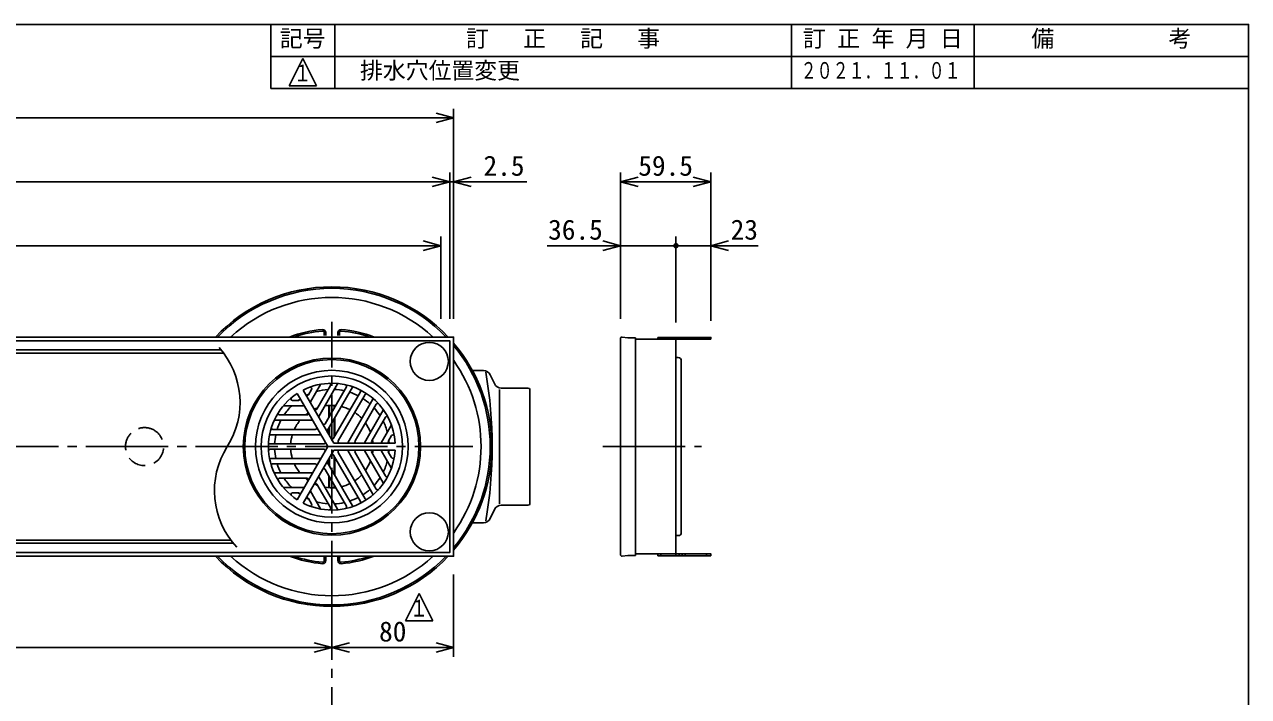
# Model space of a CAD drawing. Units: millimetres, scale not verified. Extents: x -819 to 819, y -558 to 522.
# Drawn here: x 15 to 819, y 80 to 522 of the extents above; entities that cross this region are included whole.
import ezdxf
from ezdxf.enums import TextEntityAlignment as Align

# ---------------------------------------------------------------- set-up
doc = ezdxf.new("R2010")
doc.units = ezdxf.units.MM
doc.header["$LTSCALE"] = 6
for name, pattern in [('CHAIN1', [8, 5, -1, 1, -1]), ('CHAIN2', [12, 9, -1, 1, -1]), ('DASHED2', [3, 2, -1])]:
    doc.linetypes.add(name, pattern=pattern)
for name, color, linetype in [('0-0_計極細', 2, 'Continuous'), ('0-1_計細線', 3, 'Continuous'), ('0-5_寸法線', 7, 'Continuous'), ('0-7_枠細線', 5, 'Continuous'), ('0-8_枠中線', 5, 'Continuous')]:
    doc.layers.add(name, color=color, linetype=linetype)
doc.styles.add('ＭＳ ゴシック', font='')
doc.styles.get('ＭＳ ゴシック').set_extended_font_data('MS Gothic')

msp = doc.modelspace()

# ---------------------------------------------------------------- hatches: boundary and pattern name
at = {"layer": '0-5_寸法線'}
msp.add_hatch(color=256, dxfattribs=at).paths.add_polyline_path([(444.786, 376.656, 1), (441.186, 376.656, 1)])

# ---------------------------------------------------------------- linework, layer by layer
at = {"layer": '0-0_計極細', "linetype": 'CHAIN1'}
msp.add_line((217, 326.656), (217, -238.952), dxfattribs=at)
at = {"layer": '0-0_計極細'}
for p, q in [((432.986, 315.156), (432.986, 316.356)), ((442.986, 315.156), (442.986, 316.356)), ((444.986, 315.156), (444.986, 316.356)), ((446.986, 315.156), (446.986, 316.356)), ((448.986, 315.156), (448.986, 316.356)), ((462.986, 315.156), (462.986, 316.356)), ((203.637, 282.222), (201.647, 278.775)), ((209.555, 285.449), (202.95, 274.008)), ((216.109, 284.758), (207.151, 269.242)), ((220.785, 285.833), (208.454, 264.475)), ((226.592, 283.849), (212.655, 259.709)), ((230.512, 283.614), (213.958, 254.942)), ((191.148, 275.012), (195.129, 275.012)), ((235.753, 280.649), (218.159, 250.176)), ((238.794, 278.893), (221.2, 248.419)), ((243.982, 275.837), (227.429, 247.165)), ((182.717, 265.479), (200.633, 265.479)), ((185.395, 271.5), (198.605, 271.5)), ((214.993, 263.759), (214.993, 271.676)), ((215.495, 264.628), (215.495, 271.709)), ((218.505, 269.842), (218.505, 271.709)), ((219.007, 270.711), (219.007, 271.676)), ((246.145, 272.559), (232.208, 248.419)), ((250.767, 268.523), (238.436, 247.165)), ((179.447, 261.966), (204.109, 261.966)), ((215.495, 251.779), (215.495, 257.603)), ((218.505, 250.776), (218.505, 262.818)), ((219.007, 251.645), (219.007, 263.687)), ((252.174, 263.935), (243.216, 248.419)), ((256.049, 258.605), (249.444, 247.165)), ((176.505, 252.433), (209.613, 252.433)), ((178.263, 255.946), (206.137, 255.946)), ((214.993, 252.648), (214.993, 256.734)), ((256.214, 251.867), (254.224, 248.419)), ((176.453, 246.412), (211.641, 246.412)), ((176.453, 242.9), (211.641, 242.9)), ((243.982, 213.476), (227.429, 242.148)), ((250.767, 220.79), (238.436, 242.148)), ((256.049, 230.707), (249.444, 242.148)), ((176.505, 236.879), (209.613, 236.879)), ((178.263, 233.367), (206.137, 233.367)), ((230.512, 205.699), (213.958, 234.371)), ((214.993, 232.579), (214.993, 236.665)), ((215.495, 231.71), (215.495, 237.534)), ((235.753, 208.663), (218.159, 239.137)), ((218.505, 226.495), (218.505, 238.537)), ((219.007, 225.626), (219.007, 237.668)), ((238.794, 210.419), (221.2, 240.893)), ((246.145, 216.753), (232.208, 240.893)), ((252.174, 225.377), (243.216, 240.893)), ((256.214, 237.446), (254.224, 240.893)), ((179.447, 227.346), (204.109, 227.346)), ((226.592, 205.464), (212.655, 229.604)), ((214.993, 217.637), (214.993, 225.554)), ((182.717, 223.834), (200.633, 223.834)), ((185.395, 217.813), (198.605, 217.813)), ((216.109, 204.555), (207.151, 220.071)), ((220.785, 203.48), (208.454, 224.838)), ((215.495, 217.604), (215.495, 224.685)), ((218.505, 217.604), (218.505, 219.471)), ((219.007, 217.637), (219.007, 218.602)), ((191.148, 214.301), (195.129, 214.301)), ((203.637, 207.09), (201.647, 210.538)), ((209.555, 203.864), (202.95, 215.304)), ((432.986, 172.956), (432.986, 174.156)), ((442.986, 172.956), (442.986, 174.156)), ((444.986, 172.956), (444.986, 174.156)), ((446.986, 172.956), (446.986, 174.156)), ((448.986, 172.956), (448.986, 174.156)), ((462.986, 172.956), (462.986, 174.156))]:
    msp.add_line(p, q, dxfattribs=at)
at = {"layer": '0-0_計極細', "linetype": 'CHAIN2'}
for p, q in [((-304.549, 244.656), (309.602, 244.656)), ((395.059, 244.656), (459.797, 244.656))]:
    msp.add_line(p, q, dxfattribs=at)
at = {"layer": '0-0_計極細'}
for centre, radius, start, end in [((102.377, 273.656), 54.312, 327.72738, 41.72573), ((217, 244.656), 50.153, 90, 270), ((217, 244.656), 50.153, 270, 90), ((202.768, 282.724), 1.004, 330, 110.49823), ((217, 244.656), 37.631, 93.596, 105.50678), ((209.99, 285.198), 0.502, 99.81001, 150), ((215.24, 285.259), 1.004, 330, 92.48216), ((217, 244.656), 37.631, 77.4576, 87.38711), ((217, 244.656), 37.631, 77.4576, 87.38711), ((221.22, 285.582), 0.502, 84.11294, 150), ((225.723, 284.35), 1.004, 330, 77.60597), ((230.947, 283.363), 0.502, 70.18513, 150), ((234.884, 281.151), 1.004, 330, 63.89345), ((191.148, 276.015), 1.004, 129.50177, 270), ((217, 244.656), 37.631, 123.68035, 126.22848), ((195.129, 276.015), 1.004, 270, 30), ((200.778, 279.277), 1.004, 210, 330), ((217, 244.656), 37.631, 113.77152, 116.31965), ((203.385, 273.757), 0.502, 150, 210), ((217, 244.656), 37.631, 62.67477, 71.92708), ((217, 244.656), 37.631, 48.07292, 57.32523), ((239.664, 278.392), 1.004, 56.10655, 150), ((243.548, 276.088), 0.502, 330, 49.81487), ((182.717, 266.482), 1.004, 147.51784, 270), ((185.395, 270.998), 0.502, 90, 140.18999), ((217, 244.656), 37.631, 134.49322, 146.404), ((198.605, 270.998), 0.502, 30, 90), ((217, 244.656), 27.094, 124.78019, 129.77896), ((200.633, 266.482), 1.004, 270, 30), ((206.282, 269.743), 1.004, 210, 330), ((217, 244.656), 27.094, 110.22104, 115.21981), ((217, 244.656), 27.094, 84.62432, 99.70902), ((217, 244.656), 27.094, 84.62432, 90), ((217, 244.656), 27.094, 63.71622, 76.68065), ((217, 244.656), 27.094, 43.31935, 56.28378), ((217, 244.656), 37.631, 32.61289, 42.5424), ((247.015, 272.058), 1.004, 42.39403, 150), ((250.333, 268.774), 0.502, 330, 35.88706), ((178.263, 256.949), 1.004, 162.39403, 270), ((179.447, 261.465), 0.502, 90, 155.88706), ((217, 244.656), 37.631, 152.61289, 162.5424), ((217, 244.656), 27.094, 140.29098, 155.37568), ((204.109, 261.465), 0.502, 30, 90), ((206.137, 256.949), 1.004, 270, 30), ((208.889, 264.224), 0.502, 150, 210), ((211.786, 260.21), 1.004, 210, 330), ((217, 244.656), 27.094, 20.29098, 35.37568), ((217, 244.656), 37.631, 14.49322, 26.40401), ((253.043, 263.434), 1.004, 27.51784, 150), ((176.505, 251.935), 0.502, 89.99378, 169.80868), ((217, 244.656), 37.631, 168.07292, 177.32523), ((217, 244.656), 27.094, 163.31935, 176.28378), ((209.613, 251.932), 0.502, 30, 90), ((214.393, 254.691), 0.502, 150, 210), ((217.29, 250.677), 1.004, 210, 330), ((217.29, 250.677), 1.004, 253.22135, 330), ((217, 244.656), 27.094, 4.78019, 9.77896), ((257.084, 251.365), 1.004, 9.50177, 150), ((194.221, 215.656), 54.312, 147.72738, 222.98978), ((176.451, 247.419), 1.004, 176.10043, 269.99386), ((176.453, 241.897), 1.004, 90, 183.89345), ((217, 244.656), 37.631, 182.67477, 191.92708), ((217, 244.656), 27.094, 183.71622, 196.68065), ((211.641, 247.416), 1.004, 270, 30), ((211.641, 241.897), 1.004, 330, 90), ((222.069, 247.918), 1.004, 150, 270), ((222.069, 241.395), 1.004, 90, 210), ((226.994, 247.416), 0.502, 270, 330), ((226.994, 241.897), 0.502, 30, 90), ((233.077, 247.918), 1.004, 150, 270), ((233.077, 241.395), 1.004, 90, 210), ((238.002, 247.416), 0.502, 270, 330), ((238.002, 241.897), 0.502, 30, 90), ((244.085, 247.918), 1.004, 150, 270), ((244.085, 241.395), 1.004, 90, 210), ((217, 244.656), 27.094, 350.22104, 355.21981), ((249.01, 247.416), 0.502, 270, 330), ((249.01, 241.897), 0.502, 30, 90), ((255.093, 247.918), 1.004, 150, 270), ((255.093, 241.395), 1.004, 90, 210), ((217, 244.656), 37.631, 3.68035, 6.22848), ((217, 244.656), 37.631, 353.77152, 356.31965), ((176.503, 237.385), 0.502, 190.17883, 269.99383), ((178.263, 232.364), 1.004, 90, 197.60597), ((217, 244.656), 37.631, 197.4576, 207.38711), ((217, 244.656), 27.094, 204.62432, 219.70902), ((206.137, 232.364), 1.004, 330, 90), ((209.613, 237.381), 0.502, 270, 330), ((214.393, 234.622), 0.502, 150, 210), ((217.29, 238.635), 1.004, 30, 150), ((217.29, 238.635), 1.004, 30, 106.77865), ((217, 244.656), 27.094, 324.62432, 339.70902), ((217, 244.656), 37.631, 333.59599, 345.50678), ((257.084, 237.947), 1.004, 210, 350.49823), ((179.447, 227.848), 0.502, 204.11294, 270), ((204.109, 227.848), 0.502, 270, 330), ((208.889, 225.088), 0.502, 150, 210), ((211.786, 229.102), 1.004, 30, 150), ((217, 244.656), 27.094, 303.71622, 316.68065), ((253.043, 225.879), 1.004, 210, 332.48216), ((182.717, 222.831), 1.004, 90, 212.48216), ((217, 244.656), 37.631, 213.59599, 225.50678), ((198.605, 218.315), 0.502, 270, 330), ((217, 244.656), 27.094, 230.22104, 235.21981), ((200.633, 222.831), 1.004, 330, 90), ((206.282, 219.569), 1.004, 30, 150), ((217, 244.656), 27.094, 244.78019, 249.77896), ((217, 244.656), 27.094, 260.29098, 275.37568), ((217, 244.656), 27.094, 283.31935, 296.28378), ((217, 244.656), 37.631, 317.4576, 327.38711), ((250.333, 220.539), 0.502, 324.11294, 30), ((191.148, 213.298), 1.004, 90, 230.49823), ((217, 244.656), 37.631, 233.77152, 236.31965), ((195.129, 213.298), 1.004, 330, 90), ((200.778, 210.036), 1.004, 30, 150), ((217, 244.656), 37.631, 243.68035, 246.22848), ((203.385, 215.555), 0.502, 149.99998, 210.00002), ((217, 244.656), 37.631, 288.07292, 297.32523), ((217, 244.656), 37.631, 302.67477, 311.92708), ((239.664, 210.921), 1.004, 210, 303.89345), ((243.548, 213.225), 0.502, 310.18513, 30), ((247.015, 217.255), 1.004, 210, 317.60597), ((202.768, 206.589), 1.004, 249.50177, 30), ((217, 244.656), 37.631, 254.49322, 266.404), ((209.99, 204.115), 0.502, 210, 260.18999), ((215.24, 204.053), 1.004, 267.51784, 30), ((217, 244.656), 37.631, 272.61289, 282.5424), ((221.22, 203.731), 0.502, 210, 275.88706), ((225.723, 204.962), 1.004, 282.39403, 30), ((230.947, 205.949), 0.502, 210, 289.81487), ((234.884, 208.162), 1.004, 296.10655, 30)]:
    msp.add_arc(centre, radius, start, end, dxfattribs=at)
at = {"layer": '0-1_計細線'}
for p, q in [((212, 317.554), (212, 319.56)), ((213, 317.554), (213, 319.56)), ((221, 317.554), (221, 319.56)), ((222, 317.554), (222, 319.56)), ((406.486, 315.406), (406.486, 173.906)), ((411.354, 316.174), (407.736, 316.656)), ((411.619, 316.156), (416.486, 316.156)), ((416.486, 173.156), (416.486, 316.156)), ((442.986, 315.156), (416.486, 315.156)), ((430.986, 315.156), (430.986, 316.356)), ((465.986, 315.156), (430.986, 315.156)), ((442.986, 315.156), (442.986, 174.156)), ((-286.5, 308.156), (144.324, 308.156)), ((145.892, 306.156), (-286.5, 306.156)), ((444.486, 303.156), (442.986, 303.156)), ((446.486, 289.656), (446.486, 301.156)), ((316.53, 294.656), (309.331, 294.656)), ((323.765, 286.027), (321.054, 291.786)), ((446.486, 188.918), (446.486, 289.656)), ((218.304, 246.914), (198.164, 281.798)), ((327.085, 282.156), (327.085, 244.656)), ((345.999, 283.156), (328.289, 283.156)), ((346.999, 282.156), (346.999, 244.656)), ((214.393, 244.656), (194.253, 279.54)), ((214.393, 244.656), (194.253, 209.773)), ((218.304, 242.399), (198.164, 207.515)), ((218.304, 246.914), (217, 249.172)), ((218.304, 246.914), (220.911, 246.914)), ((218.304, 246.914), (258.583, 246.914)), ((218.304, 242.399), (258.583, 242.399)), ((327.085, 207.157), (327.085, 244.656)), ((346.999, 207.157), (346.999, 244.656)), ((323.765, 203.286), (321.054, 197.527)), ((345.999, 206.157), (328.289, 206.157)), ((316.53, 194.657), (309.331, 194.657)), ((446.486, 188.157), (446.486, 193.656)), ((444.486, 186.157), (442.986, 186.157)), ((152.274, 181.156), (-286.5, 181.156)), ((212, 171.759), (212, 169.752)), ((213, 171.759), (213, 169.752)), ((221, 171.759), (221, 169.752)), ((222, 171.759), (222, 169.752)), ((411.354, 173.139), (407.736, 172.656)), ((411.619, 173.156), (416.486, 173.156)), ((442.986, 174.156), (416.486, 174.156)), ((430.986, 172.956), (430.986, 174.156)), ((465.986, 172.956), (430.986, 172.956))]:
    msp.add_line(p, q, dxfattribs=at)
for points in [[(-297, 172.656), (-297, 316.656), (297, 316.656), (297, 172.656)], [(-294.5, 314.156), (-294.5, 175.156), (294.5, 175.156), (294.5, 314.156)]]:
    msp.add_lwpolyline(points, close=True, dxfattribs=at)
for points in [[(430.986, 316.356), (465.986, 316.356), (465.986, 315.156)], [(-286.5, 306.156), (-286.5, 183.156), (150.706, 183.156)], [(430.986, 174.156), (465.986, 174.156), (465.986, 172.956)]]:
    msp.add_lwpolyline(points, dxfattribs=at)
for centre, radius in [((281, 300.656), 12.5), ((217, 244.656), 58.202), ((281, 188.656), 12.5)]:
    msp.add_circle(centre, radius, dxfattribs=at)
for centre, radius, start, end in [((217, 244.656), 105, 43.29187, 136.70813), ((217, 244.656), 104, 43.81312, 136.18688), ((217, 244.656), 98, 47.28163, 132.71837), ((217, 243.798), 78, 94.52806, 110.91863), ((211, 319.56), 2, 360, 94.52806), ((223, 319.56), 2, 85.47194, 180), ((217, 243.798), 78, 69.08137, 85.47194), ((217, 243.798), 77, 94.52806, 108.87627), ((211, 319.56), 1, 360, 94.52806), ((223, 319.56), 1, 85.47194, 180), ((217, 243.798), 77, 71.12373, 85.47194), ((407.736, 315.406), 1.25, 90, 180), ((411.619, 318.156), 2, 262.40536, 270), ((217, 244.656), 105, 319.63248, 40.36752), ((217, 244.656), 104, 320.28494, 39.71506), ((217, 244.656), 57.199, 90, 270), ((217, 244.656), 57.199, 270, 90), ((217, 244.656), 98, 324.71909, 35.28091), ((444.486, 301.156), 2, 0, 90), ((217, 244.656), 46.411, 90, 270), ((217, 244.656), 46.411, 270, 90), ((316.53, 289.656), 5, 25.2083, 90), ((42.332, 244.656), 279.999, 349.95893, 10.04107), ((217, 244.656), 41.645, 90, 116.89208), ((217, 244.656), 41.645, 3.10792, 90), ((328.289, 288.156), 5, 205.2083, 270), ((345.999, 282.156), 1, 0, 90), ((217, 244.656), 41.645, 123.10792, 236.89208), ((255.615, 258.856), 0.502, 330, 20.18999), ((217, 244.656), 41.645, 270, 356.89208), ((255.615, 230.457), 0.502, 339.81001, 30), ((185.395, 218.315), 0.502, 219.81001, 270), ((217, 244.656), 41.645, 243.10792, 270), ((328.289, 201.157), 5, 90, 154.7917), ((345.999, 207.157), 1, 270, 360), ((316.53, 199.657), 5, 270, 334.7917), ((444.486, 188.157), 2, 270, 360), ((217, 244.656), 105, 223.29187, 316.70813), ((217, 244.656), 104, 223.81312, 316.18688), ((217, 244.656), 98, 227.28142, 312.71858), ((217, 245.515), 78, 249.08137, 265.47194), ((217, 245.515), 77, 251.12373, 265.47194), ((211, 169.752), 2, 265.47194, 0), ((211, 169.752), 1, 265.47194, 0), ((211, 171.759), 1, 0, 63.82614), ((211, 171.759), 2, 0, 26.66222), ((223, 171.759), 2, 153.33778, 180), ((223, 169.752), 2, 180, 274.52806), ((223, 171.759), 1, 116.17386, 180), ((223, 169.752), 1, 180, 274.52806), ((217, 245.515), 77, 274.52806, 288.87627), ((217, 245.515), 78, 274.52806, 290.91863), ((407.736, 173.906), 1.25, 180, 270), ((411.619, 171.156), 2, 90, 97.59464)]:
    msp.add_arc(centre, radius, start, end, dxfattribs=at)
at = {"layer": '0-1_計細線', "linetype": 'DASHED2'}
for start, end in [(53.1301, 216.8699), (216.8699, 53.1301)]:
    msp.add_arc((94, 244.656), 12.5, start, end, dxfattribs=at)
at = {"layer": '0-5_寸法線'}
for p, q in [((297, 328.656), (297, 466.656)), ((-297, 460.656), (297, 460.656)), ((297, 460.656), (285.409, 463.762)), ((297, 460.656), (285.409, 457.551)), ((294.5, 418.656), (-294.5, 418.656)), ((294.5, 418.656), (282.909, 421.762)), ((294.5, 418.656), (282.909, 415.551)), ((294.5, 328.656), (294.5, 424.656)), ((345, 418.656), (294.5, 418.656)), ((297, 328.656), (297, 424.656)), ((297, 418.656), (308.591, 421.762)), ((297, 418.656), (308.591, 415.551)), ((406.486, 328.656), (406.486, 424.656)), ((406.486, 418.656), (418.077, 421.762)), ((406.486, 418.656), (418.077, 415.551)), ((406.486, 418.656), (465.986, 418.656)), ((465.986, 418.656), (454.395, 421.762)), ((465.986, 418.656), (454.395, 415.551)), ((465.986, 327.356), (465.986, 424.656)), ((288.5, 376.656), (276.909, 379.762)), ((288.5, 328.656), (288.5, 382.656)), ((406.486, 376.656), (394.895, 379.762)), ((406.486, 328.656), (406.486, 382.656)), ((442.986, 326.156), (442.986, 382.656)), ((465.986, 327.356), (465.986, 382.656)), ((465.986, 376.656), (477.577, 379.762)), ((-288.5, 376.656), (288.5, 376.656)), ((288.5, 376.656), (276.909, 373.551)), ((358.486, 376.656), (442.986, 376.656)), ((406.486, 376.656), (394.895, 373.551)), ((442.986, 376.656), (496.879, 376.656)), ((465.986, 376.656), (477.577, 373.551)), ((217, 160.656), (217, 106.656)), ((297, 160.656), (297, 106.656)), ((-297, 112.656), (217, 112.656)), ((217, 112.656), (205.409, 115.762)), ((217, 112.656), (205.409, 109.551)), ((217, 112.656), (228.591, 115.762)), ((217, 112.656), (228.591, 109.551)), ((217, 112.656), (297, 112.656)), ((297, 112.656), (285.409, 115.762)), ((297, 112.656), (285.409, 109.551))]:
    msp.add_line(p, q, dxfattribs=at)
at = {"layer": '0-7_枠細線'}
for p, q in [((176.872, 480), (176.872, 522)), ((218.872, 480), (218.872, 522)), ((518.872, 480), (518.872, 522)), ((638.872, 480), (638.872, 522)), ((818.872, 501), (176.872, 501)), ((197.872, 499.731), (188.872, 481.731)), ((206.872, 481.731), (197.872, 499.731)), ((818.872, 480), (176.872, 480)), ((188.872, 481.731), (206.872, 481.731)), ((274.411, 148.096), (265.411, 130.096)), ((283.411, 130.096), (274.411, 148.096)), ((265.411, 130.096), (283.411, 130.096))]:
    msp.add_line(p, q, dxfattribs=at)
at = {"layer": '0-8_枠中線'}
msp.add_lwpolyline([(-819, -558), (-819, 522), (819, 522), (819, -558)], close=True, dxfattribs=at)

# ---------------------------------------------------------------- texts
at = {"layer": '0-5_寸法線', "style": 'ＭＳ ゴシック'}
for s, p in [('2.5', (316.595, 418.656)), ('59.5', (418.236, 418.656)), ('36.5', (359.022, 376.656)), ('23', (478.879, 376.656)), ('80', (248, 112.656))]:
    msp.add_text(s, height=13.2, dxfattribs=at).set_placement(p, align=Align.BOTTOM_LEFT)
at = {"layer": '0-7_枠細線', "style": 'ＭＳ ゴシック'}
for s, p in [('記号', (182.872, 504)), ('訂\u3000 正\u3000 記\u3000 事', (305.122, 504)), ('訂 正 年 月 日', (526.372, 504)), ('備\u3000\u3000\u3000\u3000\u3000考', (676.372, 504)), ('排水穴位置変更', (235.493, 483))]:
    msp.add_text(s, height=11, dxfattribs=at).set_placement(p, align=Align.BOTTOM_LEFT)
for s, width, p in [('１', 0.8, (191.711, 481.362)), ('２０２１．１１．０１', 0.7, (524.872, 483)), ('１', 0.8, (268.249, 129.727))]:
    msp.add_text(s, height=11, dxfattribs=dict(at, width=width)).set_placement(p, align=Align.BOTTOM_LEFT)

doc.saveas('drawing.dxf')
